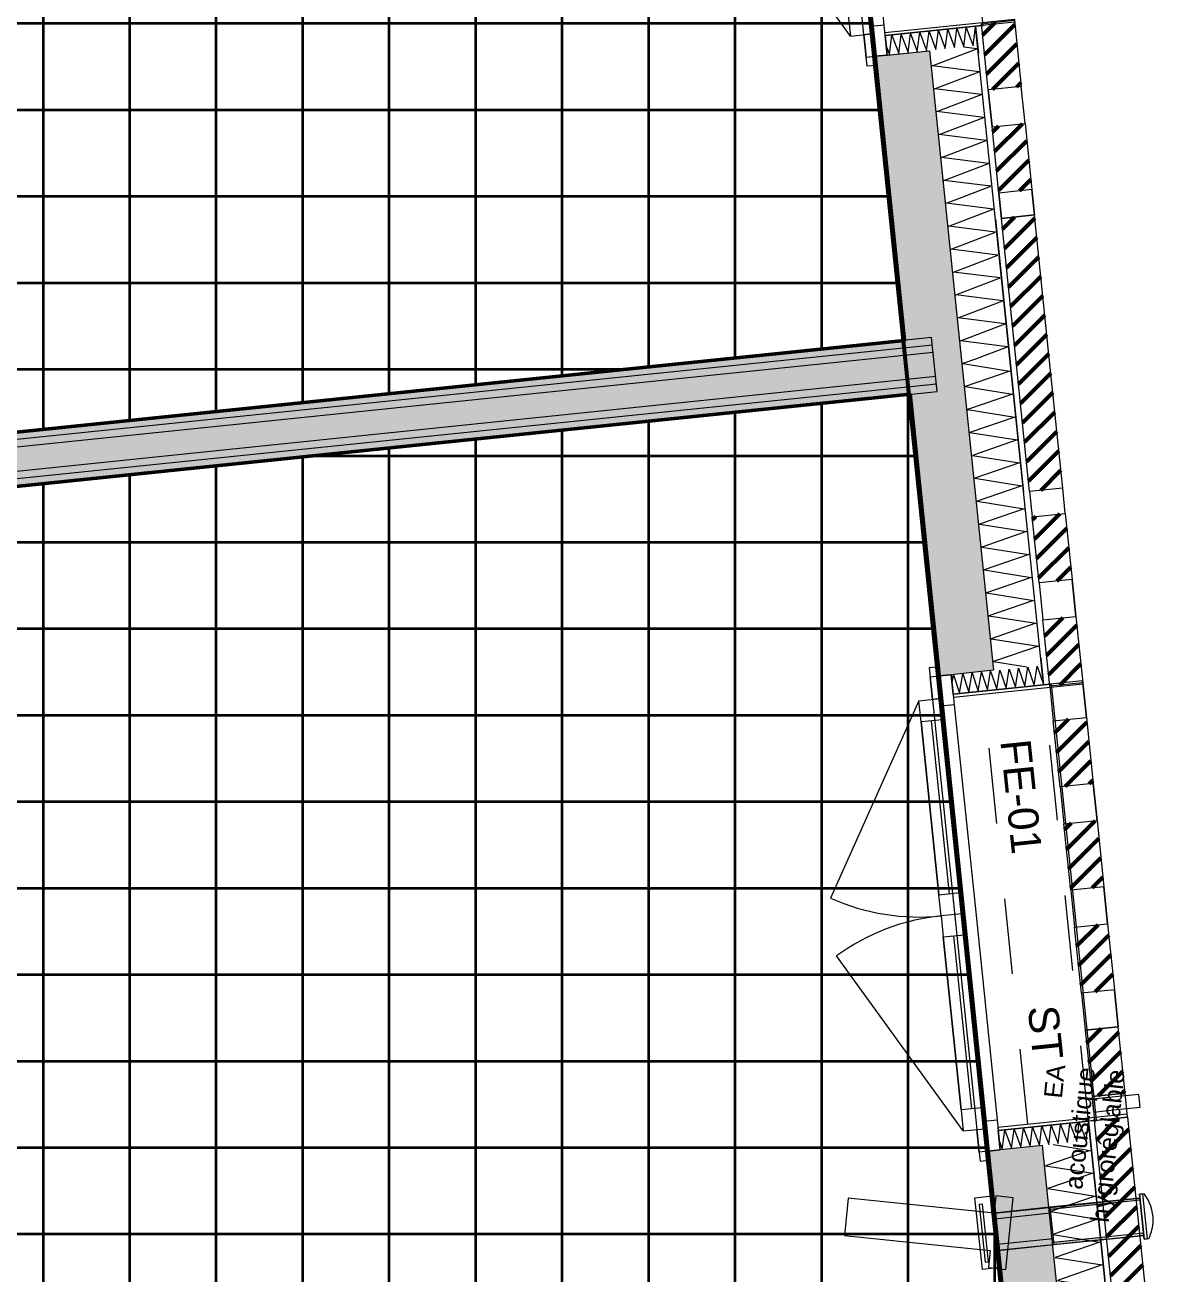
# Model space of a CAD drawing. Header units: metres. Extents: x 399 to 3028, y -427 to 863.
# Drawn here: x 771.572 to 775.336, y -327.904 to -323.773 of the extents above; entities that cross this region are included whole.
import ezdxf

# ---------------------------------------------------------------- set-up
doc = ezdxf.new("R2010")
doc.units = ezdxf.units.M
doc.linetypes.add('IMPORT-Traits plan _6_', pattern=[0.5, 0.25, -0.25])
for name, color, linetype, lineweight in [('01-Murs LOGTS', 250, 'Continuous', 9), ('01-Murs LOGTS_Stylo_No__1', 250, 'Continuous', 9), ('01-Murs LOGTS_Stylo_No__2', 8, 'Continuous', 9), ('01-Murs_structure', 250, 'Continuous', 9), ('01-Murs_structure_Stylo_No__1', 250, 'Continuous', 9), ('01-Murs_structure_Stylo_No__101', 50, 'Continuous', 50), ('01-Murs_structure_Stylo_No__2', 8, 'Continuous', 9), ('02-Serrurerie_2nd oeuvre_Stylo_No__1', 250, 'Continuous', 9), ('03-Entree d_air 2D_Stylo_No__1', 250, 'Continuous', 9), ('03-Entree d_air 2D_Stylo_No__2', 8, 'Continuous', 9), ('06-SHAB pièces 50_Stylo_No__102', 71, 'Continuous', 50), ('AES-Charge', 5, 'Continuous', 35), ('Fenêtres ARCHICAD_Stylo_No__1', 250, 'Continuous', 9), ('Marques de fenêtre ARCHICAD_Stylo_No__1', 250, 'Continuous', 9), ('Plan De Charge - PH R_1_dwg', 8, 'Continuous', 9)]:
    doc.layers.add(name, color=color, linetype=linetype, lineweight=lineweight)
doc.styles.add('Arial', font='arial.ttf', dxfattribs={"height": 0.1})
doc.styles.add('Arial_1', font='arial.ttf', dxfattribs={"height": 0.06})
pattern_1 = [(45, (-84.054, 39.28), (-0.035355339, 0.035355339), [])]

# ---------------------------------------------------------------- blocks, each defined once
blk = doc.blocks.new('Plan De Charge - PH R_1_dwg__X87-779229-Plan De Charge - PH R_1 1_100')
at = {"layer": '01-Murs_structure_Stylo_No__2', "flags": 128}
for points in [[(423.5768, -324.8779), (423.5314, -324.8935), (423.6871, -324.9185), (423.5392, -324.9693), (423.6949, -324.9943), (423.547, -325.0451)], [(423.547, -325.0451), (423.7027, -325.0701), (423.5548, -325.1209)], [(423.5548, -325.1209), (423.7105, -325.1459), (423.5627, -325.1967)], [(423.5627, -325.1967), (423.7183, -325.2217), (423.5705, -325.2725)], [(423.5705, -325.2725), (423.7261, -325.2975), (423.5783, -325.3483)], [(423.5783, -325.3483), (423.734, -325.3732), (423.5861, -325.4241), (423.7418, -325.449), (423.5939, -325.4999), (423.7496, -325.5248), (423.6017, -325.5756), (423.7574, -325.6006), (423.6096, -325.6514), (423.7652, -325.6764), (423.6174, -325.7272), (423.773, -325.7522), (423.6252, -325.803), (423.7809, -325.828), (423.633, -325.8788), (423.7423, -325.8963)]]:
    blk.add_lwpolyline(points, dxfattribs=at)
blk = doc.blocks.new('Plan De Charge - PH R_1_dwg__X88-779230-Plan De Charge - PH R_1 1_100')
at = {"layer": '01-Murs_structure_Stylo_No__2'}
blk.add_line((423.8597, -328.0767), (423.9497, -328.0911), dxfattribs=at)
at = {"layer": '01-Murs_structure_Stylo_No__2', "flags": 128}
for points in [[(423.8302, -327.4756), (423.9528, -327.4953), (423.805, -327.5461), (423.9606, -327.5711), (423.8128, -327.6219)], [(423.8128, -327.6219), (423.9684, -327.6469), (423.8206, -327.6977)], [(423.8206, -327.6977), (423.9763, -327.7227), (423.8284, -327.7735)], [(423.8284, -327.7735), (423.9841, -327.7985), (423.8362, -327.8493)], [(423.8362, -327.8493), (423.9919, -327.8743), (423.844, -327.9251)], [(423.844, -327.9251), (423.9997, -327.9501), (423.8519, -328.0009)], [(423.8519, -328.0009), (424.0075, -328.0258), (423.8597, -328.0767)]]:
    blk.add_lwpolyline(points, dxfattribs=at)
blk = doc.blocks.new('Plan De Charge - PH R_1_dwg__X89-779231-Plan De Charge - PH R_1 1_100')
at = {"layer": '01-Murs_structure_Stylo_No__2', "flags": 128}
for points in [[(423.8853, -327.4062), (423.9081, -327.466), (423.9161, -327.403)], [(423.9161, -327.403), (423.9389, -327.4629), (423.9468, -327.3998)], [(423.6521, -327.466), (423.6618, -327.4914), (423.6697, -327.4284), (423.6926, -327.4883), (423.7005, -327.4252)], [(423.7005, -327.4252), (423.7234, -327.4851), (423.7313, -327.4221)], [(423.7313, -327.4221), (423.7542, -327.4819), (423.7621, -327.4189)], [(423.7621, -327.4189), (423.7849, -327.4787), (423.7929, -327.4157)], [(423.7929, -327.4157), (423.8157, -327.4756), (423.8237, -327.4125)], [(423.8237, -327.4125), (423.8465, -327.4724), (423.8545, -327.4094)], [(423.8545, -327.4094), (423.8773, -327.4692), (423.8853, -327.4062)]]:
    blk.add_lwpolyline(points, dxfattribs=at)
blk = doc.blocks.new('Plan De Charge - PH R_1_dwg__X90-779232-Plan De Charge - PH R_1 1_100')
at = {"layer": '01-Murs_structure_Stylo_No__2', "flags": 128}
for points in [[(423.5515, -325.9798), (423.5616, -325.9165), (423.5822, -325.9766)], [(423.5822, -325.9766), (423.5924, -325.9134), (423.613, -325.9734)], [(423.613, -325.9734), (423.6232, -325.9102), (423.6438, -325.9703)], [(423.6438, -325.9703), (423.654, -325.907), (423.6746, -325.9671)], [(423.6746, -325.9671), (423.6848, -325.9038), (423.7054, -325.9639)], [(423.7054, -325.9639), (423.7155, -325.9007), (423.7362, -325.9607)], [(423.7362, -325.9607), (423.7463, -325.8975), (423.767, -325.9576)], [(423.767, -325.9576), (423.7771, -325.8943), (423.7978, -325.9544)], [(423.4957, -325.9498), (423.5, -325.9229), (423.5207, -325.983), (423.5308, -325.9197), (423.5515, -325.9798)]]:
    blk.add_lwpolyline(points, dxfattribs=at)
blk = doc.blocks.new('Plan De Charge - PH R_1_dwg_Fenêtre châssis double 22-779233-Plan De Charge - PH R_1 1_100')
at = {"layer": 'Fenêtres ARCHICAD_Stylo_No__1', "linetype": 'IMPORT-Traits plan _6_'}
for p, q in [((423.6151, -327.4978), (423.4531, -325.9262)), ((423.9467, -327.3983), (423.7979, -325.9559)), ((423.7467, -327.4089), (423.6, -325.9864))]:
    blk.add_line(p, q, dxfattribs=at)
at = {"layer": 'Fenêtres ARCHICAD_Stylo_No__1'}
for p, q in [((423.3861, -326.0085), (423.0941, -326.6611)), ((423.4871, -326.6465), (423.4281, -326.0745)), ((423.463, -326.0709), (423.5219, -326.6429)), ((423.5605, -327.3577), (423.5015, -326.7857)), ((423.5363, -326.7821), (423.5953, -327.3541))]:
    blk.add_line(p, q, dxfattribs=at)
at = {"layer": 'Fenêtres ARCHICAD_Stylo_No__1', "flags": 128}
for points in [[(423.7887, -325.8664), (423.7979, -325.9559)], [(423.45, -325.8963), (423.4531, -325.9262), (423.45, -325.8963), (423.4201, -325.8994), (423.4232, -325.9292), (423.4531, -325.9262)], [(423.9272, -325.9426), (423.4995, -325.9867), (423.5005, -325.9967), (423.9283, -325.9525)], [(423.4558, -326.0013), (423.463, -326.0709), (423.3933, -326.0781), (423.3861, -326.0085)], [(423.4667, -326.7893), (423.5257, -327.3613)], [(424.075, -327.375), (423.6472, -327.4191), (423.6483, -327.4291), (424.076, -327.3849)], [(423.9559, -327.4878), (423.9467, -327.3983)], [(423.6182, -327.5277), (423.6151, -327.4978)]]:
    blk.add_lwpolyline(points, close=True, dxfattribs=at)
for points in [[(423.4928, -325.9221), (423.4995, -325.9867), (423.4928, -325.9221), (423.4531, -325.9262), (423.4928, -325.9221), (423.5031, -326.0215), (423.4583, -326.0261), (423.4558, -326.0013), (423.4309, -326.0038), (423.4232, -325.9292), (423.5853, -327.5009), (423.5884, -327.5307), (423.6182, -327.5277), (423.6151, -327.4978), (423.5853, -327.5009), (423.5776, -327.4263), (423.6025, -327.4237), (423.5999, -327.3989), (423.6447, -327.3942), (423.6549, -327.4937), (423.6151, -327.4978), (423.6549, -327.4937), (423.6483, -327.4291), (423.6549, -327.4937)], [(423.4995, -325.9867), (423.6388, -325.9723), (423.4995, -325.9867), (423.6388, -325.9723), (423.7979, -325.9559), (423.6388, -325.9723), (423.7979, -325.9559), (423.8228, -325.9534), (423.9716, -327.3957), (423.9467, -327.3983), (423.7875, -327.4147), (423.9467, -327.3983), (423.7875, -327.4147), (423.6483, -327.4291), (423.7875, -327.4147), (423.6483, -327.4291)], [(423.5031, -326.0215), (423.5739, -326.7079), (423.6447, -327.3942)], [(423.5291, -326.7125), (423.4595, -326.7197), (423.4667, -326.7893), (423.5363, -326.7821), (423.5291, -326.7125), (423.4595, -326.7197), (423.4523, -326.6501), (423.3933, -326.0781)], [(423.3933, -326.0781), (423.4523, -326.6501), (423.5219, -326.6429), (423.5291, -326.7125)], [(423.5328, -327.4309), (423.6025, -327.4237), (423.5953, -327.3541), (423.5257, -327.3613), (423.5328, -327.4309), (423.1137, -326.8516)]]:
    blk.add_lwpolyline(points, dxfattribs=at)
at = {"layer": 'Fenêtres ARCHICAD_Stylo_No__1'}
for centre, start, end in [((423.3861, -326.0085), 245.8881, 275.8881), ((423.5328, -327.4309), 95.8881, 125.8881)]:
    blk.add_arc(centre, 0.715, start, end, dxfattribs=at)
blk = doc.blocks.new('Plan De Charge - PH R_1_dwg__X108-779254-Plan De Charge - PH R_1 1_100')
at = {"layer": '01-Murs_structure_Stylo_No__2', "flags": 128}
for points in [[(423.4298, -323.9083), (423.5771, -323.8521), (423.535, -323.8468)], [(423.4376, -323.9841), (423.5849, -323.9279), (423.4298, -323.9083)], [(423.4454, -324.0599), (423.5927, -324.0037), (423.4376, -323.9841)], [(423.4532, -324.1357), (423.6005, -324.0794), (423.4454, -324.0599)], [(423.4611, -324.2114), (423.6083, -324.1552), (423.4532, -324.1357)], [(423.4689, -324.2872), (423.6162, -324.231), (423.4611, -324.2114)], [(423.4767, -324.363), (423.624, -324.3068), (423.4689, -324.2872)], [(423.4845, -324.4388), (423.6318, -324.3826), (423.4767, -324.363)], [(423.4923, -324.5146), (423.6396, -324.4584), (423.4845, -324.4388)], [(423.5001, -324.5904), (423.6474, -324.5342), (423.4923, -324.5146)], [(423.5079, -324.6662), (423.6552, -324.61), (423.5001, -324.5904)], [(423.5158, -324.742), (423.6631, -324.6858), (423.5079, -324.6662)], [(423.5706, -324.8786), (423.6787, -324.8373), (423.5236, -324.8178), (423.6709, -324.7615), (423.5158, -324.742)]]:
    blk.add_lwpolyline(points, dxfattribs=at)
blk = doc.blocks.new('Plan De Charge - PH R_1_dwg__X110-779256-Plan De Charge - PH R_1 1_100')
at = {"layer": '01-Murs_structure_Stylo_No__2', "flags": 128}
for points in [[(423.2787, -323.8452), (423.2884, -323.8706), (423.2963, -323.8076), (423.3192, -323.8675), (423.3271, -323.8045)], [(423.3271, -323.8045), (423.35, -323.8643), (423.3579, -323.8013)], [(423.3579, -323.8013), (423.3807, -323.8611), (423.3887, -323.7981)], [(423.3887, -323.7981), (423.4115, -323.8579), (423.4195, -323.7949)], [(423.4195, -323.7949), (423.4423, -323.8548), (423.4503, -323.7917)], [(423.4503, -323.7917), (423.4731, -323.8516), (423.4811, -323.7886)], [(423.4811, -323.7886), (423.5039, -323.8484), (423.5119, -323.7854)], [(423.5119, -323.7854), (423.5347, -323.8452), (423.5426, -323.7822)], [(423.5426, -323.7822), (423.5655, -323.8421), (423.5734, -323.779)]]:
    blk.add_lwpolyline(points, dxfattribs=at)
blk = doc.blocks.new('Plan De Charge - PH R_1_dwg_Fenêtre châssis double 22-779257-Plan De Charge - PH R_1 1_100')
at = {"layer": 'Fenêtres ARCHICAD_Stylo_No__1', "linetype": 'IMPORT-Traits plan _6_'}
for p, q in [((423.0796, -322.3054), (423.2417, -323.877)), ((423.2266, -322.3656), (423.3733, -323.7881)), ((423.4245, -322.3351), (423.5733, -323.7775))]:
    blk.add_line(p, q, dxfattribs=at)
at = {"layer": 'Fenêtres ARCHICAD_Stylo_No__1'}
for p, q in [((423.0547, -322.4537), (423.1137, -323.0257)), ((423.1485, -323.0221), (423.0895, -322.4501)), ((423.1281, -323.1649), (423.1871, -323.7369)), ((423.2219, -323.7333), (423.1629, -323.1613)), ((423.1594, -323.8101), (422.7403, -323.2308))]:
    blk.add_line(p, q, dxfattribs=at)
at = {"layer": 'Fenêtres ARCHICAD_Stylo_No__1', "flags": 128}
for points in [[(423.2815, -323.8729), (423.2749, -323.8083), (423.2815, -323.8729), (423.2417, -323.877), (423.2815, -323.8729), (423.2713, -323.7735), (423.2265, -323.7781), (423.2291, -323.8029), (423.2042, -323.8055), (423.2119, -323.8801), (423.0498, -322.3084), (423.0467, -322.2786), (423.0766, -322.2755), (423.0796, -322.3054), (423.0498, -322.3084), (423.0575, -322.383), (423.0824, -322.3805), (423.0849, -322.4053), (423.1297, -322.4007), (423.1194, -322.3013), (423.0796, -322.3054), (423.1194, -322.3013), (423.1261, -322.3659), (423.1194, -322.3013)], [(423.2749, -323.8083), (423.4141, -323.7939), (423.2749, -323.8083), (423.4141, -323.7939), (423.5733, -323.7775), (423.4141, -323.7939), (423.5733, -323.7775), (423.5981, -323.7749), (423.4494, -322.3326), (423.4245, -322.3351), (423.2654, -322.3516), (423.4245, -322.3351), (423.2654, -322.3516), (423.1261, -322.3659), (423.2654, -322.3516), (423.1261, -322.3659)], [(423.0127, -322.3877), (423.0824, -322.3805), (423.0895, -322.4501), (423.0199, -322.4573), (423.0127, -322.3877), (422.7206, -323.0403)], [(423.2713, -323.7735), (423.2005, -323.0871), (423.1297, -322.4007)]]:
    blk.add_lwpolyline(points, dxfattribs=at)
for points in [[(423.0766, -322.2755), (423.0796, -322.3054)], [(423.4153, -322.2456), (423.4245, -322.3351)], [(423.5549, -322.3318), (423.1271, -322.3759), (423.1261, -322.3659), (423.5538, -322.3218)], [(423.0789, -323.0293), (423.0199, -322.4573)], [(423.1557, -323.0917), (423.1485, -323.0221), (423.0789, -323.0293), (423.0861, -323.0989)], [(423.1523, -323.7405), (423.0933, -323.1685), (423.1629, -323.1613), (423.1557, -323.0917), (423.0861, -323.0989), (423.0933, -323.1685)], [(423.2291, -323.8029), (423.2219, -323.7333), (423.1523, -323.7405), (423.1594, -323.8101)], [(423.7026, -323.7642), (423.2749, -323.8083), (423.2738, -323.7983), (423.7016, -323.7542)], [(423.5825, -323.867), (423.5733, -323.7775)], [(423.2448, -323.9069), (423.2417, -323.877), (423.2448, -323.9069), (423.215, -323.9099), (423.2119, -323.8801), (423.2417, -323.877)]]:
    blk.add_lwpolyline(points, close=True, dxfattribs=at)
at = {"layer": 'Fenêtres ARCHICAD_Stylo_No__1'}
for centre, start, end in [((423.0127, -322.3877), 245.8881, 275.8881), ((423.1594, -323.8101), 95.8881, 125.8881)]:
    blk.add_arc(centre, 0.715, start, end, dxfattribs=at)
blk = doc.blocks.new('Plan De Charge - PH R_1_dwg__T353-779555-Plan De Charge - PH R_1 1_100')
at = {"layer": '03-Entree d_air 2D_Stylo_No__1', "color": 7, "char_height": 0.06, "attachment_point": 1, "rotation": 84.0224, "line_spacing_factor": 0.941778, "style": 'Arial_1'}
for s, insert, width in [('EA', (423.7988, -327.3192), 0.133694), ('acoustique', (423.8664, -327.6205), 0.484826), ('hygroréglable', (423.954, -327.73), 0.604563)]:
    blk.add_mtext(s, dxfattribs=dict(at, insert=insert, width=width))
blk = doc.blocks.new('Plan De Charge - PH R_1_dwg__E463-779556-Plan De Charge - PH R_1 1_100')
at = {"layer": '03-Entree d_air 2D_Stylo_No__1', "flags": 128}
blk.add_lwpolyline([(423.6978, -327.6517), (423.6404, -327.6458), (423.6345, -327.7026), (423.1523, -327.6529), (423.1395, -327.7764), (423.6218, -327.8262), (423.6159, -327.883), (423.6733, -327.889)], close=True, dxfattribs=at)
blk.add_blockref('Plan De Charge - PH R_1_dwg__T353-779555-Plan De Charge - PH R_1 1_100', (0, 0))
blk = doc.blocks.new('Plan De Charge - PH R_1_dwg-779150-Plan De Charge - PH R_1 1_100')
at = {"layer": '01-Murs LOGTS', "lineweight": 35}
for points in [[(417.7842, -325.4142), (423.4307, -324.8318), (423.4281, -324.807), (417.7817, -325.3893)], [(417.7868, -325.439), (423.4332, -324.8567), (423.4307, -324.8318), (417.7842, -325.4142)], [(417.7976, -325.5435), (423.444, -324.9611), (423.4414, -324.9363), (417.795, -325.5186)], [(417.8001, -325.5683), (423.4466, -324.986), (423.4414, -324.9614), (417.7976, -325.5435), (417.7979, -325.5468)]]:
    blk.add_hatch(color=10, dxfattribs=at).paths.add_polyline_path(points)
at = {"layer": '01-Murs LOGTS_Stylo_No__2'}
h = blk.add_hatch(dxfattribs=at)
h.set_pattern_fill('FP_68', color=256, style=0, pattern_type=2)
h.set_pattern_definition([(275.888, (-84.054, 39.28), (0.051725665, 0.0053343786), [0.03, -0.06]), (275.888, (-84.023, 39.238), (0.051725665, 0.0053343786), [0.03, -0.06]), (335.888, (-84.05, 39.25), (0.021243125, 0.047462929), [0.03, -0.06]), (335.888, (-83.999, 39.256), (0.021243125, 0.047462929), [0.03, -0.06]), (35.888, (-84.054, 39.28), (-0.03048254, 0.0421285505), [0.03, -0.06]), (35.888, (-84.002, 39.285), (-0.03048254, 0.0421285505), [0.03, -0.06])])
h.paths.add_polyline_path([(417.795, -325.5186), (423.4414, -324.9363), (423.4307, -324.857), (417.7868, -325.439), (417.794, -325.5087)])
at = {"layer": '01-Murs_structure', "lineweight": 35}
for points in [[(423.4369, -324.8924), (423.5264, -324.8831), (423.4208, -323.8586), (423.2417, -323.877), (423.3386, -324.8162), (423.4281, -324.807), (423.436, -324.8831)], [(423.4531, -325.9262), (423.6321, -325.9077), (423.5264, -324.8831), (423.4369, -324.8924), (423.444, -324.9863), (423.3571, -324.9953), (423.4526, -325.9221)], [(423.6792, -328.119), (423.8583, -328.1005), (423.7942, -327.4794), (423.6151, -327.4978), (423.6792, -328.119)]]:
    blk.add_hatch(color=18, dxfattribs=at).paths.add_polyline_path(points)
at = {"layer": '01-Murs_structure_Stylo_No__101'}
h = blk.add_hatch(dxfattribs=at)
h.set_pattern_fill('FP_65', color=256, style=0, pattern_type=2)
h.set_pattern_definition(pattern_1)
h.paths.add_polyline_path([(423.6151, -323.9882), (423.7245, -323.9769), (423.702, -323.758), (423.5925, -323.7693), (423.6032, -323.8729)])
h = blk.add_hatch(dxfattribs=at)
h.set_pattern_fill('FP_65', color=256, style=0, pattern_type=2)
h.set_pattern_definition(pattern_1)
h.paths.add_polyline_path([(423.6503, -324.3293), (423.7597, -324.318), (423.7371, -324.0992), (423.6277, -324.1105), (423.6321, -324.1531)])
h = blk.add_hatch(dxfattribs=at)
h.set_pattern_fill('FP_65', color=256, style=0, pattern_type=2)
h.set_pattern_definition(pattern_1)
h.paths.add_polyline_path([(423.7055, -324.8647), (423.8149, -324.8534), (423.7683, -324.4018), (423.6589, -324.4131), (423.7055, -324.8647)])
h = blk.add_hatch(dxfattribs=at)
h.set_pattern_fill('FP_65', color=256, style=0, pattern_type=2)
h.set_pattern_definition(pattern_1)
h.paths.add_polyline_path([(423.7521, -325.3162), (423.8615, -325.305), (423.8149, -324.8534), (423.7055, -324.8647)])
h = blk.add_hatch(dxfattribs=at)
h.set_pattern_fill('FP_65', color=256, style=0, pattern_type=2)
h.set_pattern_definition(pattern_1)
h.paths.add_polyline_path([(423.7833, -325.6188), (423.8927, -325.6075), (423.8701, -325.3887), (423.7607, -325.4)])
h = blk.add_hatch(dxfattribs=at)
h.set_pattern_fill('FP_65', color=256, style=0, pattern_type=2)
h.set_pattern_definition(pattern_1)
h.paths.add_polyline_path([(423.8185, -325.96), (423.9279, -325.9487), (423.9053, -325.7299), (423.7959, -325.7411)])
h = blk.add_hatch(dxfattribs=at)
h.set_pattern_fill('FP_65', color=256, style=0, pattern_type=2)
h.set_pattern_definition(pattern_1)
h.paths.add_polyline_path([(423.8528, -326.2934), (423.9623, -326.2821), (423.9397, -326.0633), (423.8303, -326.0746)])
h = blk.add_hatch(dxfattribs=at)
h.set_pattern_fill('FP_65', color=256, style=0, pattern_type=2)
h.set_pattern_definition(pattern_1)
h.paths.add_polyline_path([(423.888, -326.6346), (423.9974, -326.6233), (423.9749, -326.4045), (423.8655, -326.4158)])
h = blk.add_hatch(dxfattribs=at)
h.set_pattern_fill('FP_65', color=256, style=0, pattern_type=2)
h.set_pattern_definition(pattern_1)
h.paths.add_polyline_path([(423.9232, -326.9758), (424.0326, -326.9645), (424.0101, -326.7456), (423.9006, -326.7569)])
h = blk.add_hatch(dxfattribs=at)
h.set_pattern_fill('FP_65', color=256, style=0, pattern_type=2)
h.set_pattern_definition(pattern_1)
h.paths.add_polyline_path([(423.9584, -327.3169), (424.0678, -327.3056), (424.0452, -327.0868), (423.9358, -327.0981), (423.9401, -327.14)])
h = blk.add_hatch(dxfattribs=at)
h.set_pattern_fill('FP_65', color=256, style=0, pattern_type=2)
h.set_pattern_definition(pattern_1)
h.paths.add_polyline_path([(424.0373, -328.0821), (424.1467, -328.0708), (424.076, -327.3851), (423.9666, -327.3964), (424.009, -327.8071)])
at = {"layer": '03-Entree d_air 2D_Stylo_No__2', "lineweight": 35}
h = blk.add_hatch(color=135, dxfattribs=at)
h.paths.add_polyline_path([(423.8199, -327.6905), (423.9951, -327.6724), (423.9943, -327.6655), (423.8192, -327.6836)])
h.paths.add_polyline_path([(424.1045, -327.6611), (424.1175, -327.6598), (424.1168, -327.6529), (424.1038, -327.6542)])
h = blk.add_hatch(color=135, dxfattribs=at)
h.paths.add_polyline_path([(423.6366, -327.7224), (423.6383, -327.7222), (423.6345, -327.7026)])
h.paths.add_polyline_path([(423.8173, -327.7037), (423.8212, -327.7033), (423.8192, -327.6836), (423.8153, -327.684)])
h = blk.add_hatch(color=135, dxfattribs=at)
h.paths.add_polyline_path([(423.832, -327.8071), (424.0071, -327.7891), (424.0064, -327.7821), (423.8312, -327.8002)])
h.paths.add_polyline_path([(424.1165, -327.7778), (424.1295, -327.7764), (424.1288, -327.7695), (424.1158, -327.7708)])
h = blk.add_hatch(color=135, dxfattribs=at)
h.paths.add_polyline_path([(423.6473, -327.8262), (423.649, -327.826), (423.6452, -327.8064)])
h.paths.add_polyline_path([(423.828, -327.8075), (423.832, -327.8071), (423.8299, -327.7874), (423.826, -327.7878)])
at = {"layer": 'AES-Charge'}
h = blk.add_hatch(dxfattribs=at)
h.set_pattern_fill('FP_93', color=1, style=0, pattern_type=2)
h.set_pattern_definition([(0, (46.337, 45.172), (0, 0.286), []), (90, (46.337, 45.172), (-0.286, 2e-17), [])])
h.paths.add_polyline_path([(417.6213, -331.8416), (420.2111, -331.7941), (420.206, -331.5497), (420.8059, -331.5374), (420.811, -331.7831), (421.1657, -331.7765), (421.1655, -331.7667), (421.1854, -331.7663), (421.1856, -331.7762), (421.27, -331.7721), (421.2699, -331.7648), (421.2897, -331.7644), (421.2899, -331.7743), (424.0462, -331.7237), (423.6841, -328.2131), (419.8442, -328.6092), (419.9615, -329.7464), (420.608, -329.6798), (420.6769, -330.3474), (420.6272, -330.3525), (420.5634, -329.7346), (419.3487, -329.8599), (419.4124, -330.4778), (419.3627, -330.4829), (419.3382, -330.2457), (419.2347, -330.2564), (419.2296, -330.2066), (419.3331, -330.1959), (419.2939, -329.8153), (419.9117, -329.7516), (419.7945, -328.6143), (418.1321, -328.7872), (418.2041, -329.4857), (417.387, -329.57), (417.4713, -330.388), (418.3642, -330.2959), (418.3693, -330.3456), (417.4765, -330.4377), (417.4868, -330.5379), (417.4812, -330.5385), (417.5776, -331.4735), (417.5832, -331.4729), (417.619, -331.8193)])
h.paths.add_polyline_path([(420.261, -331.7931), (420.761, -331.7834), (420.7559, -331.5884), (420.2571, -331.5986), (420.2608, -331.7834)])
h.paths.add_polyline_path([(423.2762, -331.7011), (423.2747, -331.6212), (423.9746, -331.6083), (423.976, -331.6883), (423.9464, -331.6889)])
h.paths.add_polyline_path([(417.3708, -329.4674), (417.3763, -329.4669), (417.3148, -328.87), (417.3092, -328.8706), (417.3707, -329.4669)])
h.paths.add_polyline_path([(417.2963, -328.691), (423.6656, -328.0336), (423.3523, -324.9957), (417.8002, -325.5683), (417.8662, -326.2086), (417.049, -326.2929), (417.1968, -327.7261), (417.1913, -327.7267), (417.2877, -328.6617), (417.2933, -328.6611)])
h.paths.add_polyline_path([(422.9202, -328.0708), (422.912, -327.9912), (423.6083, -327.9194), (423.6151, -327.9991), (423.2809, -328.0336)])
h.paths.add_polyline_path([(417.1691, -327.4575), (417.1334, -327.1109), (418.0262, -327.0188), (418.0313, -327.0685), (417.7353, -327.099), (417.766, -327.396), (417.1831, -327.4561)])
h.paths.add_polyline_path([(417.2137, -327.4026), (417.7111, -327.3514), (417.6907, -327.1539), (417.1934, -327.2052), (417.2085, -327.3514)])
h.paths.add_polyline_path([(419.0309, -327.2655), (419.0003, -326.9686), (418.8967, -326.9793), (418.8916, -326.9295), (418.9952, -326.9189), (418.9621, -326.5979), (419.5799, -326.5342), (419.4627, -325.3969), (419.5124, -325.3918), (419.6297, -326.529), (420.2762, -326.4624), (420.3451, -327.13), (420.2954, -327.1351), (420.2316, -326.5172), (419.0169, -326.6425), (419.0806, -327.2604)])
h.paths.add_polyline_path([(417.0333, -326.1945), (417.0388, -326.1939), (416.9773, -325.5976), (416.9773, -325.6511), (417.0333, -326.1939)])
h.paths.add_polyline_path([(417.6269, -324.8582), (417.6268, -324.8582), (417.5878, -324.8622)])
h.paths.add_polyline_path([(417.7569, -326.1199), (417.7569, -326.1186), (417.692, -325.489), (417.6917, -325.4871), (417.7569, -326.1199)])
h.paths.add_polyline_path([(416.9773, -325.6511), (416.9753, -325.5973), (416.9718, -325.5976), (416.9773, -325.6505)])
h.paths.add_polyline_path([(417.7817, -325.3893), (423.3339, -324.8167), (423.0205, -321.7783), (416.6512, -322.4352), (416.6542, -322.465), (416.6489, -322.4656), (416.7453, -323.4006), (416.7507, -323.4001), (416.9005, -324.8331), (417.7157, -324.749), (417.7817, -325.3891)])
h.paths.add_polyline_path([(419.4442, -325.2178), (419.3269, -324.0805), (418.709, -324.1443), (418.6759, -323.8233), (418.5724, -323.834), (418.5672, -323.7842), (418.6708, -323.7736), (418.6402, -323.4766), (418.6899, -323.4715), (418.7536, -324.0894), (419.9683, -323.9641), (419.9046, -323.3462), (419.9543, -323.3411), (420.0232, -324.0087), (419.3766, -324.0754), (419.4939, -325.2127)])
h.paths.add_polyline_path([(416.8141, -324.0153), (416.7784, -323.6687), (417.3752, -323.6071), (417.4058, -323.904), (417.7018, -323.8735), (417.707, -323.9232), (416.8536, -324.0112)])
h.paths.add_polyline_path([(416.8536, -323.9107), (417.351, -323.8594), (417.3306, -323.662), (416.8333, -323.7133), (416.8502, -323.8775)])
h.paths.add_polyline_path([(416.6327, -322.2562), (423.002, -321.5988), (422.6887, -318.5609), (417.1365, -319.1335), (417.2026, -319.7738), (416.3854, -319.8581), (416.3772, -319.7589), (416.3752, -319.7592), (416.5332, -321.2913), (416.5279, -321.2918), (416.6243, -322.2269), (416.6296, -322.2263)])
h.paths.add_polyline_path([(422.2914, -321.9741), (422.2832, -321.8945), (422.9795, -321.8227), (422.9878, -321.9023), (422.5131, -321.9513)])
h.paths.add_polyline_path([(422.2566, -321.636), (422.2484, -321.5564), (422.9447, -321.4846), (422.9515, -321.5643), (422.5131, -321.6095)])
h.paths.add_polyline_path([(416.5055, -321.0227), (416.4698, -320.676), (417.3626, -320.584), (417.3677, -320.6337), (417.0717, -320.6642), (417.1023, -320.9611), (416.5195, -321.0213)])
h.paths.add_polyline_path([(416.5501, -320.9678), (417.0475, -320.9165), (417.0271, -320.7191), (416.5298, -320.7704), (416.5479, -320.9467)])
h.paths.add_polyline_path([(418.3673, -320.8307), (418.3367, -320.5338), (418.2331, -320.5445), (418.228, -320.4947), (418.3315, -320.484), (418.2984, -320.1631), (418.9163, -320.0994), (418.799, -318.9621), (418.8488, -318.9569), (418.966, -320.0942), (419.6126, -320.0275), (419.6815, -320.6952), (419.6317, -320.7003), (419.568, -320.0824), (418.3533, -320.2077), (418.417, -320.8256)])
h.paths.add_polyline_path([(417.0933, -319.685), (417.0933, -319.6838), (417.0284, -319.0542), (417.0281, -319.0522), (417.0933, -319.685)])
h.paths.add_polyline_path([(416.3356, -319.4272), (416.3409, -319.4267), (416.2368, -318.3983), (417.052, -318.3142), (417.1206, -318.9542), (422.6702, -318.3819), (422.3569, -315.3435), (415.9875, -316.0004), (415.9906, -316.0302), (415.9855, -316.0308), (416.0819, -316.9658), (416.0871, -316.9653), (416.2793, -318.8298), (416.2741, -318.8304), (416.3356, -319.4267)])
h.paths.add_polyline_path([(418.7806, -318.783), (418.6633, -317.6457), (418.0454, -317.7094), (418.0123, -317.3885), (417.9087, -317.3992), (417.9036, -317.3494), (418.0071, -317.3387), (417.9765, -317.0418), (418.0263, -317.0367), (418.09, -317.6546), (419.3047, -317.5293), (419.241, -316.9114), (419.2907, -316.9063), (419.3596, -317.5739), (418.713, -317.6406), (418.8303, -318.7779)])
h.paths.add_polyline_path([(416.1505, -317.5805), (416.1148, -317.2338), (416.7116, -317.1723), (416.7422, -317.4692), (417.0382, -317.4387), (417.0433, -317.4884), (416.19, -317.5764)])
h.paths.add_polyline_path([(416.19, -317.4759), (416.6873, -317.4246), (416.667, -317.2271), (416.1696, -317.2784), (416.1773, -317.3526)])
h.paths.add_polyline_path([(418.1354, -312.5273), (418.1851, -312.5221), (418.3024, -313.6594), (418.949, -313.5927), (419.0178, -314.2604), (418.9681, -314.2655), (418.9044, -313.6476), (417.6897, -313.7729), (417.7534, -314.3907), (417.7036, -314.3959), (417.673, -314.099), (417.5695, -314.1096), (417.5644, -314.0599), (417.6679, -314.0492), (417.6348, -313.7283), (418.2527, -313.6645), (418.1372, -312.5445)])
h.paths.add_polyline_path([(415.9691, -315.8213), (422.3384, -315.164), (422.025, -312.1261), (416.4729, -312.6987), (416.5389, -313.339), (415.7218, -313.4232), (415.7135, -313.3241), (415.7116, -313.3244), (415.8696, -314.8564), (415.8645, -314.857), (415.961, -315.792), (415.966, -315.7915)])
h.paths.add_polyline_path([(421.6278, -315.5393), (421.6196, -315.4597), (422.3159, -315.3879), (422.3241, -315.4675)])
h.paths.add_polyline_path([(421.5929, -315.2012), (421.5847, -315.1216), (422.281, -315.0498), (422.2879, -315.1295), (421.9536, -315.164)])
h.paths.add_polyline_path([(415.8419, -314.5879), (415.8061, -314.2412), (416.6989, -314.1491), (416.7041, -314.1989), (416.4081, -314.2294), (416.4387, -314.5263), (415.8559, -314.5864)])
h.paths.add_polyline_path([(415.8865, -314.533), (416.3838, -314.4817), (416.3635, -314.2843), (415.8661, -314.3356), (415.8812, -314.4817)])
h.paths.add_polyline_path([(416.4296, -313.2502), (416.4296, -313.249), (416.3648, -312.6194), (416.3645, -312.6174), (416.4296, -313.2502)])
h.paths.add_polyline_path([(415.6722, -312.9924), (415.6773, -312.9919), (415.5732, -311.9634), (416.3884, -311.8794), (416.457, -312.5194), (422.0066, -311.947), (421.6932, -308.9087), (415.3239, -309.5656), (415.327, -309.5954), (415.322, -309.5959), (415.4185, -310.531), (415.4234, -310.5304), (415.6157, -312.395), (415.6107, -312.3955), (415.6722, -312.9919)])
h.paths.add_polyline_path([(418.1169, -312.3482), (417.9996, -311.2109), (417.3818, -311.2746), (417.3486, -310.9537), (417.2451, -310.9643), (417.24, -310.9146), (417.3435, -310.9039), (417.3129, -310.607), (417.3626, -310.6019), (417.4264, -311.2198), (418.6411, -311.0945), (418.5773, -310.4766), (418.6271, -310.4715), (418.6959, -311.1391), (418.0494, -311.2058), (418.1667, -312.343)])
h.paths.add_polyline_path([(415.4869, -311.1457), (415.4511, -310.799), (416.048, -310.7375), (416.0786, -311.0344), (416.3746, -311.0039), (416.3797, -311.0536), (415.5264, -311.1416)])
h.paths.add_polyline_path([(415.5264, -311.0411), (416.0237, -310.9898), (416.0034, -310.7923), (415.506, -310.8436)])
h.paths.add_polyline_path([(417.4718, -306.0924), (417.5215, -306.0873), (417.6388, -307.2246), (418.2854, -307.1579), (418.3542, -307.8255), (418.3045, -307.8307), (418.2407, -307.2128), (417.026, -307.338), (417.0898, -307.9559), (417.04, -307.9611), (417.0094, -307.6641), (416.9059, -307.6748), (416.9007, -307.6251), (417.0043, -307.6144), (416.9712, -307.2934), (417.5891, -307.2297), (417.4736, -306.1097)])
h.paths.add_polyline_path([(415.0479, -306.8894), (415.0499, -306.8892), (415.0499, -306.8892)])
h.paths.add_polyline_path([(415.3054, -309.3865), (421.6747, -308.7291), (421.3614, -305.6913), (415.8093, -306.2639), (415.8753, -306.9042), (415.0581, -306.9884), (415.2059, -308.4216), (415.201, -308.4221), (415.2974, -309.3572), (415.3024, -309.3567)])
h.paths.add_polyline_path([(420.9642, -309.1045), (420.956, -309.0249), (421.6523, -308.9531), (421.6605, -309.0327)])
h.paths.add_polyline_path([(420.9293, -308.7663), (420.9211, -308.6868), (421.6174, -308.615), (421.6243, -308.6947), (421.29, -308.7291)])
h.paths.add_polyline_path([(415.1782, -308.153), (415.1425, -307.8064), (416.0353, -307.7143), (416.0404, -307.7641), (415.7445, -307.7946), (415.7751, -308.0915), (415.1922, -308.1516)])
h.paths.add_polyline_path([(415.2229, -308.0982), (415.7202, -308.0469), (415.6999, -307.8494), (415.2025, -307.9007), (415.2176, -308.0469)])
h.paths.add_polyline_path([(415.765, -306.8155), (415.7661, -306.8154), (415.7012, -306.1845), (415.7009, -306.1826), (415.765, -306.8154)])
h.paths.add_polyline_path([(415.0088, -306.5575), (415.0126, -306.557), (414.9511, -305.9603), (414.9473, -305.9607), (415.0087, -306.557)])
h.paths.add_polyline_path([(415.7908, -306.0848), (421.3429, -305.5122), (421.0296, -302.4739), (414.6603, -303.1307), (414.6634, -303.1606), (414.6586, -303.1611), (414.755, -304.0961), (414.7598, -304.0956), (414.9096, -305.5286), (415.7248, -305.4445), (415.7908, -306.0847)])
h.paths.add_polyline_path([(417.4533, -305.9134), (417.336, -304.7761), (416.7181, -304.8398), (416.685, -304.5188), (416.5815, -304.5295), (416.5763, -304.4798), (416.6799, -304.4691), (416.6493, -304.1722), (416.699, -304.167), (416.7627, -304.7849), (417.9774, -304.6597), (417.9137, -304.0418), (417.9635, -304.0366), (418.0323, -304.7043), (417.3857, -304.7709), (417.503, -305.9082)])
h.paths.add_polyline_path([(414.8233, -304.7109), (414.7875, -304.3642), (415.3844, -304.3028), (415.415, -304.5996), (415.7109, -304.569), (415.7161, -304.6188), (414.8627, -304.7068)])
h.paths.add_polyline_path([(414.8627, -304.6062), (415.3601, -304.555), (415.3397, -304.3575), (414.8424, -304.4088)])
h.paths.add_polyline_path([(416.8081, -299.6576), (416.8579, -299.6525), (416.9752, -300.7898), (417.6217, -300.7231), (417.6906, -301.3907), (417.6408, -301.3958), (417.5771, -300.7779), (416.3624, -300.9032), (416.4261, -301.5211), (416.3764, -301.5262), (416.3458, -301.2293), (416.2422, -301.24), (416.2371, -301.1903), (416.3406, -301.1796), (416.3075, -300.8586), (416.9254, -300.7949), (416.8099, -299.6749)])
h.paths.add_polyline_path([(414.6418, -302.9517), (421.0111, -302.2943), (420.6978, -299.2565), (415.1456, -299.8291), (415.2117, -300.4693), (414.3945, -300.5536), (414.3863, -300.4544), (414.3843, -300.4548), (414.5423, -301.9868), (414.5376, -301.9873), (414.634, -302.9223), (414.6387, -302.9218)])
h.paths.add_polyline_path([(420.3006, -302.6697), (420.2924, -302.5901), (420.9887, -302.5183), (420.9969, -302.5978)])
h.paths.add_polyline_path([(420.2657, -302.3315), (420.2575, -302.2519), (420.9538, -302.1801), (420.9606, -302.2598), (420.6263, -302.2943)])
h.paths.add_polyline_path([(414.5146, -301.7182), (414.4789, -301.3716), (415.3717, -301.2795), (415.3768, -301.3292), (415.0808, -301.3598), (415.1115, -301.6567), (414.5286, -301.7168)])
h.paths.add_polyline_path([(414.5592, -301.6634), (415.0566, -301.6121), (415.0362, -301.4146), (414.5389, -301.4659), (414.5539, -301.6121)])
h.paths.add_polyline_path([(415.102, -300.3806), (415.1025, -300.3806), (415.0375, -299.7497), (415.0372, -299.7478), (415.102, -300.3806)])
h.paths.add_polyline_path([(414.3454, -300.1227), (414.3496, -300.1222), (414.2882, -299.5254), (414.2838, -299.5259), (414.3453, -300.1222)])
h.paths.add_polyline_path([(415.1272, -299.65), (420.6793, -299.0774), (420.3659, -296.039), (413.9967, -296.6959), (413.9997, -296.7258), (413.9952, -296.7262), (414.0916, -297.6613), (414.0962, -297.6608), (414.2459, -299.0938), (415.0611, -299.0097), (415.1272, -299.6498)])
h.paths.add_polyline_path([(416.7897, -299.4785), (416.6724, -298.3413), (416.0545, -298.405), (416.0214, -298.084), (415.9178, -298.0947), (415.9127, -298.045), (416.0163, -298.0343), (415.9856, -297.7374), (416.0354, -297.7322), (416.0991, -298.3501), (417.3138, -298.2248), (417.2501, -297.6069), (417.2998, -297.6018), (417.3687, -298.2694), (416.7221, -298.3361), (416.8394, -299.4734)])
h.paths.add_polyline_path([(414.1596, -298.276), (414.1239, -297.9294), (414.7207, -297.8678), (414.7513, -298.1647), (415.0473, -298.1342), (415.0524, -298.1839), (414.1991, -298.272)])
h.paths.add_polyline_path([(414.1991, -298.1714), (414.6965, -298.1201), (414.6761, -297.9227), (414.1787, -297.974)])
h.paths.add_polyline_path([(413.9166, -295.92), (413.9147, -295.9202), (413.9121, -295.9205), (413.9166, -295.9385)])
h.paths.add_polyline_path([(413.9737, -296.5173), (413.9782, -296.5169), (413.9166, -295.92), (413.9167, -295.9647), (413.9736, -296.5169)])
h.paths.add_polyline_path([(414.6963, -296.4428), (414.6962, -296.4408), (414.6963, -296.4428)])
h.paths.add_polyline_path([(414.7953, -296.4326), (420.3474, -295.8595), (420.0151, -292.6368), (418.4315, -292.8663), (418.431, -292.8626), (414.3389, -293.4535), (414.3398, -293.4593), (413.6728, -293.556), (413.7174, -293.9885), (413.713, -293.9889), (413.8094, -294.924), (413.8139, -294.9235), (413.8169, -294.9534), (414.7098, -294.8613), (414.7149, -294.911), (413.8221, -295.0031), (413.9084, -295.8209), (414.7236, -295.7368), (414.7763, -296.2484)])
h.paths.add_polyline_path([(416.4578, -296.2606), (416.3405, -295.1233), (415.7226, -295.187), (415.7175, -295.1373), (417.0317, -295.0018), (417.0368, -295.0515), (416.3902, -295.1182), (416.5075, -296.2554)])
h.paths.add_polyline_path([(419.6369, -296.2348), (419.6287, -296.1553), (420.325, -296.0834), (420.3332, -296.163)])
h.paths.add_polyline_path([(419.2929, -292.8622), (419.2815, -292.783), (419.9743, -292.683), (419.9858, -292.7621), (419.5305, -292.8279)])
at = {"color": 8, "lineweight": 9, "flags": 128}
for points in [[(423.6277, -324.1105), (423.7371, -324.0992), (423.7245, -323.9769), (423.6151, -323.9882)], [(423.6589, -324.4131), (423.7683, -324.4018), (423.7597, -324.318), (423.6503, -324.3293)], [(423.8615, -325.305), (423.7521, -325.3162), (423.7607, -325.4), (423.8701, -325.3887)], [(423.8927, -325.6075), (423.7833, -325.6188), (423.7959, -325.7411), (423.9053, -325.7299)], [(423.9279, -325.9487), (423.8185, -325.96), (423.8303, -326.0746), (423.9397, -326.0633)], [(423.9623, -326.2821), (423.8528, -326.2934), (423.8655, -326.4158), (423.9749, -326.4045)], [(423.9974, -326.6233), (423.888, -326.6346), (423.9006, -326.7569), (424.0101, -326.7456)], [(424.0326, -326.9645), (423.9232, -326.9758), (423.9358, -327.0981), (424.0452, -327.0868)], [(423.9666, -327.3964), (424.076, -327.3851), (424.0678, -327.3056), (423.9584, -327.3169)]]:
    blk.add_lwpolyline(points, close=True, dxfattribs=at)
at = {"layer": '01-Murs LOGTS_Stylo_No__1'}
for p, q in [((423.4307, -324.8318), (417.7842, -325.4142)), ((423.4332, -324.8567), (417.7868, -325.439)), ((423.4414, -324.9363), (417.795, -325.5186)), ((423.444, -324.9611), (417.7976, -325.5435))]:
    blk.add_line(p, q, dxfattribs=at)
at = {"layer": '01-Murs LOGTS_Stylo_No__1', "flags": 128}
blk.add_lwpolyline([(417.8001, -325.5683), (423.4466, -324.986), (423.4281, -324.807), (417.7817, -325.3893)], close=True, dxfattribs=at)
at = {"layer": '01-Murs_structure_Stylo_No__1'}
for p, q in [((423.2417, -323.877), (423.2448, -323.9069)), ((423.4531, -325.9262), (423.45, -325.8963)), ((423.6151, -327.4978), (423.6182, -327.5277))]:
    blk.add_line(p, q, dxfattribs=at)
at = {"layer": '01-Murs_structure_Stylo_No__1', "flags": 128}
for points in [[(423.702, -323.758), (423.7245, -323.9769), (423.6151, -323.9882), (423.5925, -323.7693)], [(423.7371, -324.0992), (423.7597, -324.318), (423.6503, -324.3293), (423.6277, -324.1105)], [(423.7833, -325.6188), (423.7607, -325.4), (423.8701, -325.3887), (423.8927, -325.6075)], [(423.8185, -325.96), (423.7959, -325.7411), (423.9053, -325.7299), (423.9279, -325.9487)], [(423.8528, -326.2934), (423.8303, -326.0746), (423.9397, -326.0633), (423.9623, -326.2821)], [(423.888, -326.6346), (423.8655, -326.4158), (423.9749, -326.4045), (423.9974, -326.6233)], [(423.9232, -326.9758), (423.9006, -326.7569), (424.0101, -326.7456), (424.0326, -326.9645)], [(423.9584, -327.3169), (424.0678, -327.3056), (424.0452, -327.0868), (423.9358, -327.0981)]]:
    blk.add_lwpolyline(points, close=True, dxfattribs=at)
for points in [[(423.4995, -325.9867), (423.6388, -325.9723), (423.7979, -325.9559), (423.7913, -325.8913), (423.6856, -324.8667), (423.5799, -323.8421), (423.5733, -323.7775), (423.4141, -323.7939), (423.2749, -323.8083), (423.2815, -323.8729), (423.2417, -323.877), (423.3474, -324.9016), (423.4531, -325.9262), (423.4928, -325.9221), (423.4995, -325.9867), (423.6388, -325.9723), (423.7979, -325.9559)], [(423.5825, -323.867), (423.5733, -323.7775), (423.2749, -323.8083), (423.2815, -323.8729), (423.4208, -323.8586), (423.5264, -324.8831), (423.6321, -325.9077), (423.4928, -325.9221), (423.4995, -325.9867), (423.7979, -325.9559), (423.7887, -325.8664)], [(423.5733, -323.7775), (423.4141, -323.7939), (423.2749, -323.8083)], [(423.639, -324.4151), (423.6856, -324.8667), (423.7322, -325.3183)], [(423.7521, -325.3162), (423.7055, -324.8647), (423.6589, -324.4131)], [(423.8615, -325.305), (423.8149, -324.8534), (423.7683, -324.4018)], [(424.076, -327.3851), (424.1467, -328.0708), (424.0373, -328.0821), (424.0174, -328.0841), (424.1229, -329.1087), (424.1295, -329.1734), (423.9704, -329.1898), (423.8311, -329.2041), (423.8244, -329.1394), (423.7847, -329.1435), (423.6792, -328.119), (423.6151, -327.4978), (423.6549, -327.4937), (423.6483, -327.4291), (423.7875, -327.4147), (423.9467, -327.3983)], [(424.1203, -329.0838), (424.1295, -329.1734), (423.8311, -329.2041), (423.8244, -329.1394), (423.9637, -329.1251), (423.8583, -328.1005), (423.7942, -327.4794), (423.6549, -327.4937), (423.6483, -327.4291), (423.9467, -327.3983), (423.9559, -327.4878)], [(424.1932, -328.5224), (424.1467, -328.0708), (424.0373, -328.0821), (424.0174, -328.0841), (423.9534, -327.4629), (423.9467, -327.3983), (423.7875, -327.4147), (423.6483, -327.4291)], [(423.9467, -327.3985), (424.0174, -328.0841), (424.0639, -328.5357)], [(424.0838, -328.5337), (424.0373, -328.0821), (423.9666, -327.3964)]]:
    blk.add_lwpolyline(points, dxfattribs=at)
at = {"layer": '01-Murs_structure_Stylo_No__2'}
for p, q in [((423.7371, -324.0992), (423.7245, -323.9769)), ((423.6277, -324.1105), (423.6151, -323.9882)), ((423.7833, -325.6188), (423.7959, -325.7411)), ((423.8927, -325.6075), (423.9053, -325.7299)), ((423.9279, -325.9487), (423.9397, -326.0633)), ((423.8185, -325.96), (423.8303, -326.0746)), ((423.9623, -326.2821), (423.9749, -326.4045)), ((423.8528, -326.2934), (423.8655, -326.4158)), ((423.888, -326.6346), (423.9006, -326.7569)), ((423.9974, -326.6233), (424.0101, -326.7456)), ((423.9232, -326.9758), (423.9358, -327.0981)), ((424.0326, -326.9645), (424.0452, -327.0868))]:
    blk.add_line(p, q, dxfattribs=at)
at = {"layer": '01-Murs_structure_Stylo_No__2', "flags": 128}
for points in [[(423.7597, -324.318), (423.7683, -324.4018), (423.6589, -324.4131), (423.6503, -324.3293)], [(423.8701, -325.3887), (423.8615, -325.305), (423.7521, -325.3162), (423.7607, -325.4)], [(423.9584, -327.3169), (423.9666, -327.3964), (424.076, -327.3851), (424.0678, -327.3056)]]:
    blk.add_lwpolyline(points, dxfattribs=at)
at = {"layer": '02-Serrurerie_2nd oeuvre_Stylo_No__1', "flags": 128}
blk.add_lwpolyline([(423.9615, -327.3474), (423.9637, -327.3685), (424.0406, -327.3606), (424.1175, -327.3527), (424.1153, -327.3316), (424.1132, -327.3105), (424.0363, -327.3184), (423.9594, -327.3263)], close=True, dxfattribs=at)
at = {"layer": '03-Entree d_air 2D_Stylo_No__1'}
for p, q in [((423.8192, -327.6836), (423.832, -327.8071)), ((424.1175, -327.6598), (423.8199, -327.6905)), ((423.8212, -327.7033), (423.6366, -327.7224)), ((424.1288, -327.7695), (423.8312, -327.8002)), ((423.8299, -327.7874), (423.6452, -327.8064))]:
    blk.add_line(p, q, dxfattribs=at)
at = {"layer": '03-Entree d_air 2D_Stylo_No__1', "flags": 128}
for points in [[(423.6531, -327.883), (423.5957, -327.889), (423.5712, -327.6517), (423.6286, -327.6458)], [(423.5712, -327.6517), (423.6286, -327.6458), (423.6345, -327.7026), (424.1168, -327.6529), (424.1295, -327.7764), (423.6473, -327.8262), (423.6531, -327.883), (423.5957, -327.889)], [(424.1257, -327.6394), (424.141, -327.7877), (424.1308, -327.7888), (424.1155, -327.6405)], [(423.5856, -327.6748), (423.6052, -327.8649), (423.616, -327.8638), (423.5964, -327.6737)]]:
    blk.add_lwpolyline(points, close=True, dxfattribs=at)
for points in [[(424.1168, -327.6529), (423.8192, -327.6836), (423.6345, -327.7026), (423.6473, -327.8262), (423.832, -327.8071), (424.1295, -327.7764)], [(424.1306, -327.6389), (424.1155, -327.6405), (424.1308, -327.7888), (424.1459, -327.7872)]]:
    blk.add_lwpolyline(points, dxfattribs=at)
at = {"layer": '03-Entree d_air 2D_Stylo_No__1'}
for start_param, end_param in [(6.172494, 6.830683), (5.735687, 6.172494)]:
    blk.add_ellipse((424.0121, -327.7261), major_axis=(0.1478, 0.0153), ratio=0.963388, start_param=start_param, end_param=end_param, dxfattribs=at)
at = {"layer": '06-SHAB pièces 50_Stylo_No__102', "flags": 128}
for points in [[(419.494, -325.2132), (423.3386, -324.8167), (423.0252, -321.7777), (416.6514, -322.4351)], [(423.6703, -328.0337), (423.357, -324.9947), (419.5123, -325.3912)]]:
    blk.add_lwpolyline(points, dxfattribs=at)
at = {"layer": 'AES-Charge', "color": 20, "lineweight": 50, "flags": 128}
blk.add_lwpolyline([(420.0148, -292.6339), (413.6678, -293.5504), (417.6156, -331.8417), (424.0462, -331.7237)], close=True, dxfattribs=at)
for name in ['Plan De Charge - PH R_1_dwg_Fenêtre châssis double 22-779257-Plan De Charge - PH R_1 1_100', 'Plan De Charge - PH R_1_dwg__X110-779256-Plan De Charge - PH R_1 1_100', 'Plan De Charge - PH R_1_dwg__X108-779254-Plan De Charge - PH R_1 1_100', 'Plan De Charge - PH R_1_dwg__X87-779229-Plan De Charge - PH R_1 1_100', 'Plan De Charge - PH R_1_dwg_Fenêtre châssis double 22-779233-Plan De Charge - PH R_1 1_100', 'Plan De Charge - PH R_1_dwg__X90-779232-Plan De Charge - PH R_1 1_100', 'Plan De Charge - PH R_1_dwg__E463-779556-Plan De Charge - PH R_1 1_100', 'Plan De Charge - PH R_1_dwg__X89-779231-Plan De Charge - PH R_1 1_100', 'Plan De Charge - PH R_1_dwg__X88-779230-Plan De Charge - PH R_1 1_100']:
    blk.add_blockref(name, (0, 0))
at = {"layer": 'Marques de fenêtre ARCHICAD_Stylo_No__1', "color": 7, "insert": (423.7545, -326.1309), "char_height": 0.1, "width": 1.272058, "attachment_point": 1, "rotation": 275.8881, "line_spacing_factor": 0.941778, "style": 'Arial'}
blk.add_mtext('FE-01             ST', dxfattribs=at)

msp = doc.modelspace()

# ---------------------------------------------------------------- block references
at = {"layer": 'Plan De Charge - PH R_1_dwg', "color": 10, "lineweight": 35}
msp.add_blockref('Plan De Charge - PH R_1_dwg-779150-Plan De Charge - PH R_1 1_100', (351.1425, 0), dxfattribs=at)

doc.saveas('drawing.dxf')
